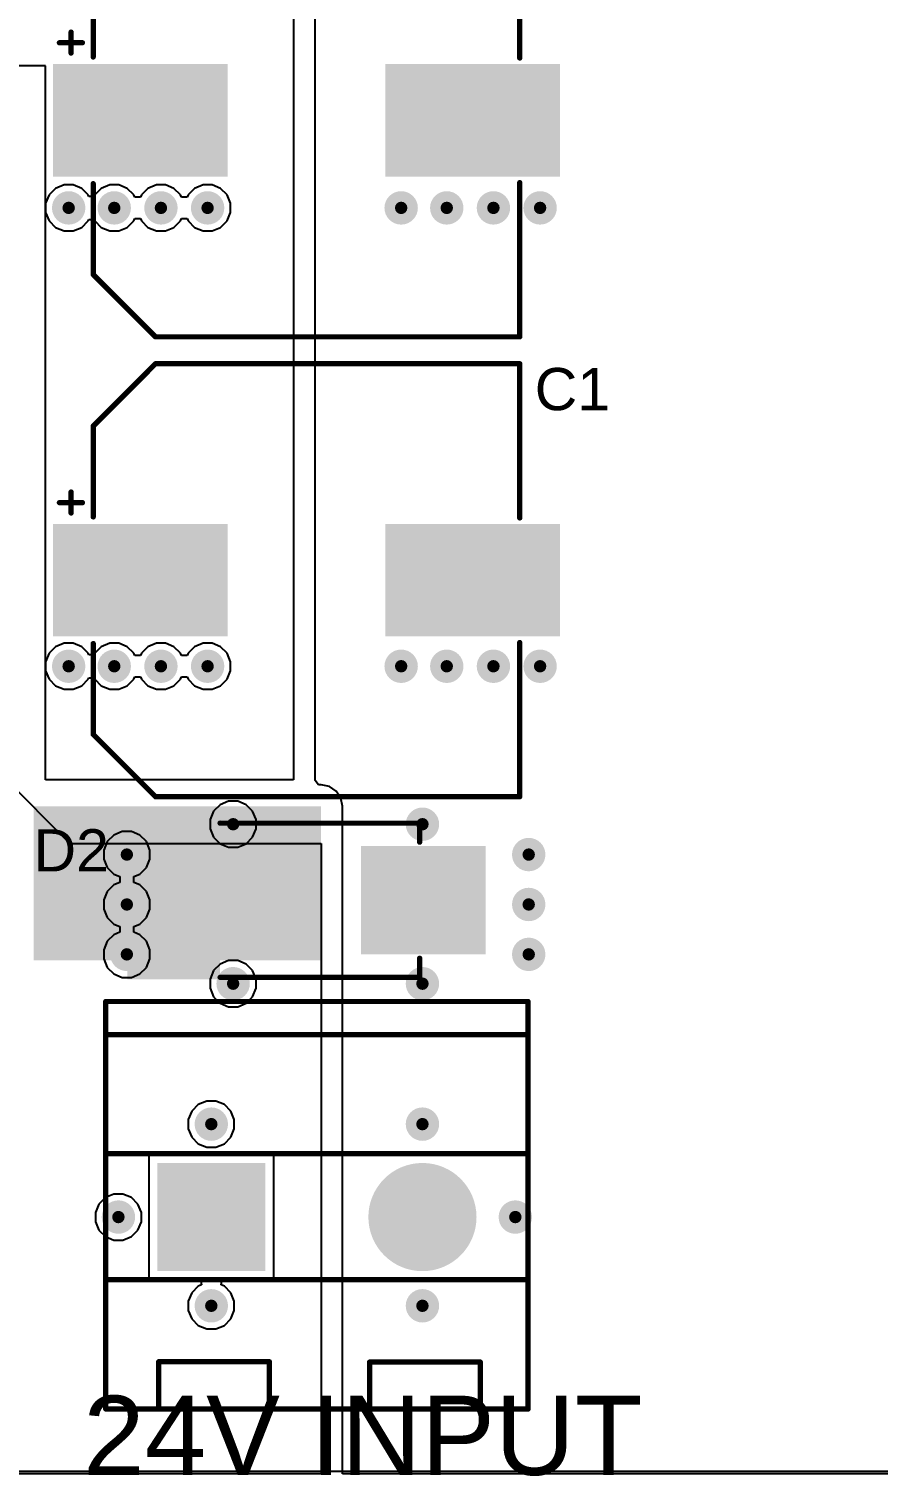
# Model space of a CAD drawing. Header units: millimetres. Extents: x -9 to 259, y -9 to 194.
# Drawn here: x 6.86 to 27.29, y -9.3 to 25.5 of the extents above; entities that cross this region are included whole.
import ezdxf

# ---------------------------------------------------------------- set-up
doc = ezdxf.new("R2010")
doc.units = ezdxf.units.MM
for name, color, linetype in [('BottomLayer', 5, 'Continuous'), ('BottomSolder', 6, 'Continuous'), ('MultiLayer', 9, 'Continuous'), ('PadHoleLayer', 156, 'Continuous'), ('TopLayer', 1, 'Continuous'), ('TopOverlay', 2, 'Continuous'), ('TopPaste', 8, 'Continuous'), ('TopSolder', 216, 'Continuous'), ('ViaHoleLayer', 16, 'Continuous')]:
    doc.layers.add(name, color=color, linetype=linetype)
doc.styles.add('Arial', font='', dxfattribs={"height": 0.2})
doc.styles.get('Arial').set_extended_font_data('Arial')

# ---------------------------------------------------------------- blocks, each defined once
blk = doc.blocks.new('1715721_33')
at = {"layer": 'BottomLayer'}
blk.add_hatch(color=5, dxfattribs=at).paths.add_polyline_path([(-3.79, 1.25), (-1.29, 1.25), (-1.29, -1.25), (-3.79, -1.25)])
h = blk.add_hatch(color=5, dxfattribs=at)
edge = h.paths.add_edge_path()
edge.add_arc((2.54, 0), 1.25, 0, 360)
at = {"layer": 'BottomSolder'}
blk.add_hatch(color=6, dxfattribs=at).paths.add_polyline_path([(-3.841, 1.301), (-1.239, 1.301), (-1.239, -1.301), (-3.841, -1.301)])
h = blk.add_hatch(color=6, dxfattribs=at)
edge = h.paths.add_edge_path()
edge.add_arc((2.54, 0), 1.301, 0, 360)
at = {"layer": 'MultiLayer'}
blk.add_hatch(color=9, dxfattribs=at).paths.add_polyline_path([(-3.79, 1.25), (-1.29, 1.25), (-1.29, -1.25), (-3.79, -1.25)])
h = blk.add_hatch(color=9, dxfattribs=at)
edge = h.paths.add_edge_path()
edge.add_arc((2.54, 0), 1.25, 0, 360)
at = {"layer": 'PadHoleLayer'}
h = blk.add_hatch(color=156, dxfattribs=at)
edge = h.paths.add_edge_path()
edge.add_arc((-2.54, 0), 0.7, 0, 360)
h = blk.add_hatch(color=156, dxfattribs=at)
edge = h.paths.add_edge_path()
edge.add_arc((2.54, 0), 0.7, 0, 360)
at = {"layer": 'TopLayer'}
blk.add_hatch(color=1, dxfattribs=at).paths.add_polyline_path([(-3.79, 1.25), (-1.29, 1.25), (-1.29, -1.25), (-3.79, -1.25)])
h = blk.add_hatch(color=1, dxfattribs=at)
edge = h.paths.add_edge_path()
edge.add_arc((2.54, 0), 1.25, 0, 360)
at = {"layer": 'TopSolder'}
blk.add_hatch(color=216, dxfattribs=at).paths.add_polyline_path([(-3.841, 1.301), (-1.239, 1.301), (-1.239, -1.301), (-3.841, -1.301)])
h = blk.add_hatch(color=216, dxfattribs=at)
edge = h.paths.add_edge_path()
edge.add_arc((2.54, 0), 1.301, 0, 360)
at = {"layer": 'TopOverlay', "const_width": 0.127}
for points in [[(-5.08, 5.184), (5.08, 5.184)], [(-5.08, -4.616), (-5.08, 5.184)], [(5.08, -4.616), (5.08, 5.184)], [(-5.08, 4.39), (5.08, 4.39)], [(-5.08, 1.524), (5.08, 1.524)], [(-5.08, -1.503), (5.08, -1.503)], [(-3.806, -4.616), (-3.806, -3.48)], [(-3.806, -3.48), (-1.143, -3.48)], [(-1.143, -4.616), (-1.143, -3.48)], [(1.27, -4.552), (1.27, -3.487)], [(1.27, -3.487), (3.932, -3.487)], [(3.932, -4.623), (3.932, -3.487)], [(1.27, -4.623), (1.27, -4.552)], [(-5.08, -4.616), (5.08, -4.616)]]:
    blk.add_lwpolyline(points, dxfattribs=at)
at = {"layer": 'TopOverlay', "const_width": 0.0635}
for points in [[(-5.112, 5.184, 1), (-5.048, 5.184, 1)], [(-5.112, 5.184, 1), (-5.048, 5.184, 1)], [(5.048, 5.184, 1), (5.112, 5.184, 1)], [(5.048, 5.184, 1), (5.112, 5.184, 1)], [(-5.112, 4.39, 1), (-5.048, 4.39, 1)], [(5.048, 4.39, 1), (5.112, 4.39, 1)], [(-5.112, 1.524, 1), (-5.048, 1.524, 1)], [(5.048, 1.524, 1), (5.112, 1.524, 1)], [(-5.112, -1.503, 1), (-5.048, -1.503, 1)], [(5.048, -1.503, 1), (5.112, -1.503, 1)], [(-3.838, -3.48, 1), (-3.774, -3.48, 1)], [(-3.838, -3.48, 1), (-3.774, -3.48, 1)], [(-1.175, -3.48, 1), (-1.111, -3.48, 1)], [(-1.175, -3.48, 1), (-1.111, -3.48, 1)], [(1.238, -3.487, 1), (1.302, -3.487, 1)], [(1.238, -3.487, 1), (1.302, -3.487, 1)], [(3.9, -3.487, 1), (3.964, -3.487, 1)], [(3.9, -3.487, 1), (3.964, -3.487, 1)], [(1.238, -4.552, 1), (1.302, -4.552, 1)], [(1.238, -4.552, 1), (1.302, -4.552, 1)], [(-5.112, -4.616, 1), (-5.048, -4.616, 1)], [(-5.112, -4.616, 1), (-5.048, -4.616, 1)], [(-3.838, -4.616, 1), (-3.774, -4.616, 1)], [(-1.175, -4.616, 1), (-1.111, -4.616, 1)], [(1.238, -4.623, 1), (1.302, -4.623, 1)], [(3.9, -4.623, 1), (3.964, -4.623, 1)], [(5.048, -4.616, 1), (5.112, -4.616, 1)], [(5.048, -4.616, 1), (5.112, -4.616, 1)]]:
    blk.add_lwpolyline(points, format="xyb", close=True, dxfattribs=at)
blk = doc.blocks.new('SMB__35')
at = {"layer": 'TopLayer'}
for points in [[(-3.7, -1.2), (-3.7, 1.2), (-0.9, 1.2), (-0.9, -1.2)], [(0.9, -1.2), (0.9, 1.2), (3.7, 1.2), (3.7, -1.2)]]:
    blk.add_hatch(color=1, dxfattribs=at).paths.add_polyline_path(points)
at = {"layer": 'TopOverlay'}
for points in [[(2.592, 1.245), (4.827, 1.245), (4.827, 1.905), (2.592, 1.905)], [(3.735, -1.651), (4.827, -1.651), (4.827, 1.346), (3.735, 1.346)], [(2.591, -1.905), (4.826, -1.905), (4.826, -1.245), (2.591, -1.245)]]:
    blk.add_hatch(color=2, dxfattribs=at).paths.add_polyline_path(points)
at = {"layer": 'TopPaste'}
for points in [[(-3.7, -1.2), (-3.7, 1.2), (-0.9, 1.2), (-0.9, -1.2)], [(0.9, -1.2), (0.9, 1.2), (3.7, 1.2), (3.7, -1.2)]]:
    blk.add_hatch(color=8, dxfattribs=at).paths.add_polyline_path(points)
at = {"layer": 'TopSolder'}
for points in [[(-3.802, -1.302), (-3.802, 1.302), (-0.798, 1.302), (-0.798, -1.302)], [(0.798, -1.302), (0.798, 1.302), (3.802, 1.302), (3.802, -1.302)]]:
    blk.add_hatch(color=216, dxfattribs=at).paths.add_polyline_path(points)
at = {"layer": 'TopOverlay', "const_width": 0.127}
for points in [[(2.591, 1.854), (-2.21, 1.854)], [(-2.21, 1.854), (-2.21, 1.397)], [(-2.21, -1.397), (-2.21, -1.854)], [(2.591, -1.854), (-2.21, -1.854)]]:
    blk.add_lwpolyline(points, dxfattribs=at)
at = {"layer": 'TopOverlay', "const_width": 0.0635}
for points in [[(-2.242, 1.854, 1), (-2.178, 1.854, 1)], [(-2.242, 1.854, 1), (-2.178, 1.854, 1)], [(2.559, 1.854, 1), (2.623, 1.854, 1)], [(-2.242, 1.397, 1), (-2.178, 1.397, 1)], [(-2.242, -1.397, 1), (-2.178, -1.397, 1)], [(-2.242, -1.854, 1), (-2.178, -1.854, 1)], [(-2.242, -1.854, 1), (-2.178, -1.854, 1)], [(2.559, -1.854, 1), (2.623, -1.854, 1)]]:
    blk.add_lwpolyline(points, format="xyb", close=True, dxfattribs=at)
blk = doc.blocks.new('UCD_220_F_10__D___38')
at = {"layer": 'TopLayer'}
for points in [[(-6, 1.25), (-2, 1.25), (-2, -1.25), (-6, -1.25)], [(2, 1.25), (6, 1.25), (6, -1.25), (2, -1.25)]]:
    blk.add_hatch(color=1, dxfattribs=at).paths.add_polyline_path(points)
at = {"layer": 'TopPaste'}
for points in [[(-6, 1.25), (-2, 1.25), (-2, -1.25), (-6, -1.25)], [(2, 1.25), (6, 1.25), (6, -1.25), (2, -1.25)]]:
    blk.add_hatch(color=8, dxfattribs=at).paths.add_polyline_path(points)
at = {"layer": 'TopSolder'}
for points in [[(-6.102, 1.352), (-1.898, 1.352), (-1.898, -1.352), (-6.102, -1.352)], [(1.898, 1.352), (6.102, 1.352), (6.102, -1.352), (1.898, -1.352)]]:
    blk.add_hatch(color=216, dxfattribs=at).paths.add_polyline_path(points)
at = {"layer": 'TopOverlay', "const_width": 0.127}
for points in [[(-5.131, 3.708), (-3.632, 5.207)], [(-3.632, 5.207), (5.131, 5.207)], [(5.131, 1.499), (5.131, 5.207)], [(-5.131, 1.524), (-5.131, 3.708)], [(-5.664, 1.618), (-5.664, 2.121)], [(-5.946, 1.866), (-5.392, 1.866)], [(-5.131, -3.708), (-5.131, -1.524)], [(5.131, -5.207), (5.131, -1.499)], [(-5.131, -3.708), (-3.632, -5.207)], [(-3.632, -5.207), (5.131, -5.207)]]:
    blk.add_lwpolyline(points, dxfattribs=at)
at = {"layer": 'TopOverlay', "const_width": 0.0635}
for points in [[(-3.664, 5.207, 1), (-3.6, 5.207, 1)], [(-3.664, 5.207, 1), (-3.6, 5.207, 1)], [(5.099, 5.207, 1), (5.163, 5.207, 1)], [(5.099, 5.207, 1), (5.163, 5.207, 1)], [(-5.163, 3.708, 1), (-5.099, 3.708, 1)], [(-5.163, 3.708, 1), (-5.099, 3.708, 1)], [(-5.696, 2.121, 1), (-5.632, 2.121, 1)], [(-5.977, 1.866, 1), (-5.914, 1.866, 1)], [(-5.424, 1.866, 1), (-5.36, 1.866, 1)], [(-5.696, 1.618, 1), (-5.632, 1.618, 1)], [(-5.163, 1.524, 1), (-5.099, 1.524, 1)], [(5.099, 1.499, 1), (5.163, 1.499, 1)], [(-5.163, -1.524, 1), (-5.099, -1.524, 1)], [(5.099, -1.499, 1), (5.163, -1.499, 1)], [(-5.163, -3.708, 1), (-5.099, -3.708, 1)], [(-5.163, -3.708, 1), (-5.099, -3.708, 1)], [(-3.664, -5.207, 1), (-3.6, -5.207, 1)], [(-3.664, -5.207, 1), (-3.6, -5.207, 1)], [(5.099, -5.207, 1), (5.163, -5.207, 1)], [(5.099, -5.207, 1), (5.163, -5.207, 1)]]:
    blk.add_lwpolyline(points, format="xyb", close=True, dxfattribs=at)
blk = doc.blocks.new('UCD_220_F_10__D___39')
at = {"layer": 'TopLayer'}
for points in [[(-6, 1.25), (-2, 1.25), (-2, -1.25), (-6, -1.25)], [(2, 1.25), (6, 1.25), (6, -1.25), (2, -1.25)]]:
    blk.add_hatch(color=1, dxfattribs=at).paths.add_polyline_path(points)
at = {"layer": 'TopPaste'}
for points in [[(-6, 1.25), (-2, 1.25), (-2, -1.25), (-6, -1.25)], [(2, 1.25), (6, 1.25), (6, -1.25), (2, -1.25)]]:
    blk.add_hatch(color=8, dxfattribs=at).paths.add_polyline_path(points)
at = {"layer": 'TopSolder'}
for points in [[(-6.102, 1.352), (-1.898, 1.352), (-1.898, -1.352), (-6.102, -1.352)], [(1.898, 1.352), (6.102, 1.352), (6.102, -1.352), (1.898, -1.352)]]:
    blk.add_hatch(color=216, dxfattribs=at).paths.add_polyline_path(points)
at = {"layer": 'TopOverlay', "const_width": 0.127}
for points in [[(-5.131, 3.708), (-3.632, 5.207)], [(-3.632, 5.207), (5.131, 5.207)], [(5.131, 1.499), (5.131, 5.207)], [(-5.131, 1.524), (-5.131, 3.708)], [(-5.664, 1.618), (-5.664, 2.121)], [(-5.946, 1.866), (-5.392, 1.866)], [(-5.131, -3.708), (-5.131, -1.524)], [(5.131, -5.207), (5.131, -1.499)], [(-5.131, -3.708), (-3.632, -5.207)], [(-3.632, -5.207), (5.131, -5.207)]]:
    blk.add_lwpolyline(points, dxfattribs=at)
at = {"layer": 'TopOverlay', "const_width": 0.0635}
for points in [[(-3.664, 5.207, 1), (-3.6, 5.207, 1)], [(-3.664, 5.207, 1), (-3.6, 5.207, 1)], [(5.099, 5.207, 1), (5.163, 5.207, 1)], [(5.099, 5.207, 1), (5.163, 5.207, 1)], [(-5.163, 3.708, 1), (-5.099, 3.708, 1)], [(-5.163, 3.708, 1), (-5.099, 3.708, 1)], [(-5.696, 2.121, 1), (-5.632, 2.121, 1)], [(-5.977, 1.866, 1), (-5.914, 1.866, 1)], [(-5.424, 1.866, 1), (-5.36, 1.866, 1)], [(-5.696, 1.618, 1), (-5.632, 1.618, 1)], [(-5.163, 1.524, 1), (-5.099, 1.524, 1)], [(5.099, 1.499, 1), (5.163, 1.499, 1)], [(-5.163, -1.524, 1), (-5.099, -1.524, 1)], [(5.099, -1.499, 1), (5.163, -1.499, 1)], [(-5.163, -3.708, 1), (-5.099, -3.708, 1)], [(-5.163, -3.708, 1), (-5.099, -3.708, 1)], [(-3.664, -5.207, 1), (-3.6, -5.207, 1)], [(-3.664, -5.207, 1), (-3.6, -5.207, 1)], [(5.099, -5.207, 1), (5.163, -5.207, 1)], [(5.099, -5.207, 1), (5.163, -5.207, 1)]]:
    blk.add_lwpolyline(points, format="xyb", close=True, dxfattribs=at)

msp = doc.modelspace()

# ---------------------------------------------------------------- hatches: boundary and pattern name
at = {"layer": 'BottomLayer'}
h = msp.add_hatch(color=5, dxfattribs=at)
edge = h.paths.add_edge_path()
edge.add_arc((7.82, 21.198), 0.3, 0, 360)
h = msp.add_hatch(color=5, dxfattribs=at)
edge = h.paths.add_edge_path()
edge.add_arc((8.917, 21.198), 0.3, 0, 360)
h = msp.add_hatch(color=5, dxfattribs=at)
edge = h.paths.add_edge_path()
edge.add_arc((10.04, 21.198), 0.3, 0, 360)
h = msp.add_hatch(color=5, dxfattribs=at)
edge = h.paths.add_edge_path()
edge.add_arc((11.163, 21.198), 0.3, 0, 360)
h = msp.add_hatch(color=5, dxfattribs=at)
edge = h.paths.add_edge_path()
edge.add_arc((15.82, 21.198), 0.3, 0, 360)
h = msp.add_hatch(color=5, dxfattribs=at)
edge = h.paths.add_edge_path()
edge.add_arc((16.917, 21.198), 0.3, 0, 360)
h = msp.add_hatch(color=5, dxfattribs=at)
edge = h.paths.add_edge_path()
edge.add_arc((18.04, 21.198), 0.3, 0, 360)
h = msp.add_hatch(color=5, dxfattribs=at)
edge = h.paths.add_edge_path()
edge.add_arc((19.163, 21.198), 0.3, 0, 360)
h = msp.add_hatch(color=5, dxfattribs=at)
edge = h.paths.add_edge_path()
edge.add_arc((7.82, 10.174), 0.3, 0, 360)
h = msp.add_hatch(color=5, dxfattribs=at)
edge = h.paths.add_edge_path()
edge.add_arc((8.917, 10.174), 0.3, 0, 360)
h = msp.add_hatch(color=5, dxfattribs=at)
edge = h.paths.add_edge_path()
edge.add_arc((10.04, 10.174), 0.3, 0, 360)
h = msp.add_hatch(color=5, dxfattribs=at)
edge = h.paths.add_edge_path()
edge.add_arc((11.163, 10.174), 0.3, 0, 360)
h = msp.add_hatch(color=5, dxfattribs=at)
edge = h.paths.add_edge_path()
edge.add_arc((15.82, 10.174), 0.3, 0, 360)
h = msp.add_hatch(color=5, dxfattribs=at)
edge = h.paths.add_edge_path()
edge.add_arc((16.917, 10.174), 0.3, 0, 360)
h = msp.add_hatch(color=5, dxfattribs=at)
edge = h.paths.add_edge_path()
edge.add_arc((18.04, 10.174), 0.3, 0, 360)
h = msp.add_hatch(color=5, dxfattribs=at)
edge = h.paths.add_edge_path()
edge.add_arc((19.163, 10.174), 0.3, 0, 360)
h = msp.add_hatch(color=5, dxfattribs=at)
edge = h.paths.add_edge_path()
edge.add_arc((11.777, 6.375), 0.3, 0, 360)
h = msp.add_hatch(color=5, dxfattribs=at)
edge = h.paths.add_edge_path()
edge.add_arc((16.332, 6.375), 0.3, 0, 360)
h = msp.add_hatch(color=5, dxfattribs=at)
edge = h.paths.add_edge_path()
edge.add_arc((9.22, 5.645), 0.3, 0, 360)
h = msp.add_hatch(color=5, dxfattribs=at)
edge = h.paths.add_edge_path()
edge.add_arc((18.889, 5.645), 0.3, 0, 360)
h = msp.add_hatch(color=5, dxfattribs=at)
edge = h.paths.add_edge_path()
edge.add_arc((9.22, 4.445), 0.3, 0, 360)
h = msp.add_hatch(color=5, dxfattribs=at)
edge = h.paths.add_edge_path()
edge.add_arc((18.889, 4.445), 0.3, 0, 360)
h = msp.add_hatch(color=5, dxfattribs=at)
edge = h.paths.add_edge_path()
edge.add_arc((9.22, 3.245), 0.3, 0, 360)
h = msp.add_hatch(color=5, dxfattribs=at)
edge = h.paths.add_edge_path()
edge.add_arc((18.889, 3.245), 0.3, 0, 360)
h = msp.add_hatch(color=5, dxfattribs=at)
edge = h.paths.add_edge_path()
edge.add_arc((11.777, 2.54), 0.3, 0, 360)
h = msp.add_hatch(color=5, dxfattribs=at)
edge = h.paths.add_edge_path()
edge.add_arc((16.332, 2.54), 0.3, 0, 360)
h = msp.add_hatch(color=5, dxfattribs=at)
edge = h.paths.add_edge_path()
edge.add_arc((11.252, -0.838), 0.3, 0, 360)
h = msp.add_hatch(color=5, dxfattribs=at)
edge = h.paths.add_edge_path()
edge.add_arc((16.332, -0.838), 0.3, 0, 360)
h = msp.add_hatch(color=5, dxfattribs=at)
edge = h.paths.add_edge_path()
edge.add_arc((9.017, -3.073), 0.3, 0, 360)
h = msp.add_hatch(color=5, dxfattribs=at)
edge = h.paths.add_edge_path()
edge.add_arc((18.567, -3.073), 0.3, 0, 360)
h = msp.add_hatch(color=5, dxfattribs=at)
edge = h.paths.add_edge_path()
edge.add_arc((11.252, -5.207), 0.3, 0, 360)
h = msp.add_hatch(color=5, dxfattribs=at)
edge = h.paths.add_edge_path()
edge.add_arc((16.332, -5.207), 0.3, 0, 360)
at = {"layer": 'BottomSolder'}
h = msp.add_hatch(color=6, dxfattribs=at)
edge = h.paths.add_edge_path()
edge.add_arc((7.82, 21.198), 0.402, 0, 360)
h = msp.add_hatch(color=6, dxfattribs=at)
edge = h.paths.add_edge_path()
edge.add_arc((8.917, 21.198), 0.402, 0, 360)
h = msp.add_hatch(color=6, dxfattribs=at)
edge = h.paths.add_edge_path()
edge.add_arc((10.04, 21.198), 0.402, 0, 360)
h = msp.add_hatch(color=6, dxfattribs=at)
edge = h.paths.add_edge_path()
edge.add_arc((11.163, 21.198), 0.402, 0, 360)
h = msp.add_hatch(color=6, dxfattribs=at)
edge = h.paths.add_edge_path()
edge.add_arc((15.82, 21.198), 0.402, 0, 360)
h = msp.add_hatch(color=6, dxfattribs=at)
edge = h.paths.add_edge_path()
edge.add_arc((16.917, 21.198), 0.402, 0, 360)
h = msp.add_hatch(color=6, dxfattribs=at)
edge = h.paths.add_edge_path()
edge.add_arc((18.04, 21.198), 0.402, 0, 360)
h = msp.add_hatch(color=6, dxfattribs=at)
edge = h.paths.add_edge_path()
edge.add_arc((19.163, 21.198), 0.402, 0, 360)
h = msp.add_hatch(color=6, dxfattribs=at)
edge = h.paths.add_edge_path()
edge.add_arc((7.82, 10.174), 0.402, 0, 360)
h = msp.add_hatch(color=6, dxfattribs=at)
edge = h.paths.add_edge_path()
edge.add_arc((8.917, 10.174), 0.402, 0, 360)
h = msp.add_hatch(color=6, dxfattribs=at)
edge = h.paths.add_edge_path()
edge.add_arc((10.04, 10.174), 0.402, 0, 360)
h = msp.add_hatch(color=6, dxfattribs=at)
edge = h.paths.add_edge_path()
edge.add_arc((11.163, 10.174), 0.402, 0, 360)
h = msp.add_hatch(color=6, dxfattribs=at)
edge = h.paths.add_edge_path()
edge.add_arc((15.82, 10.174), 0.402, 0, 360)
h = msp.add_hatch(color=6, dxfattribs=at)
edge = h.paths.add_edge_path()
edge.add_arc((16.917, 10.174), 0.402, 0, 360)
h = msp.add_hatch(color=6, dxfattribs=at)
edge = h.paths.add_edge_path()
edge.add_arc((18.04, 10.174), 0.402, 0, 360)
h = msp.add_hatch(color=6, dxfattribs=at)
edge = h.paths.add_edge_path()
edge.add_arc((19.163, 10.174), 0.402, 0, 360)
h = msp.add_hatch(color=6, dxfattribs=at)
edge = h.paths.add_edge_path()
edge.add_arc((11.777, 6.375), 0.402, 0, 360)
h = msp.add_hatch(color=6, dxfattribs=at)
edge = h.paths.add_edge_path()
edge.add_arc((16.332, 6.375), 0.402, 0, 360)
h = msp.add_hatch(color=6, dxfattribs=at)
edge = h.paths.add_edge_path()
edge.add_arc((9.22, 5.645), 0.402, 0, 360)
h = msp.add_hatch(color=6, dxfattribs=at)
edge = h.paths.add_edge_path()
edge.add_arc((18.889, 5.645), 0.402, 0, 360)
h = msp.add_hatch(color=6, dxfattribs=at)
edge = h.paths.add_edge_path()
edge.add_arc((9.22, 4.445), 0.402, 0, 360)
h = msp.add_hatch(color=6, dxfattribs=at)
edge = h.paths.add_edge_path()
edge.add_arc((18.889, 4.445), 0.402, 0, 360)
h = msp.add_hatch(color=6, dxfattribs=at)
edge = h.paths.add_edge_path()
edge.add_arc((9.22, 3.245), 0.402, 0, 360)
h = msp.add_hatch(color=6, dxfattribs=at)
edge = h.paths.add_edge_path()
edge.add_arc((18.889, 3.245), 0.402, 0, 360)
h = msp.add_hatch(color=6, dxfattribs=at)
edge = h.paths.add_edge_path()
edge.add_arc((11.777, 2.54), 0.402, 0, 360)
h = msp.add_hatch(color=6, dxfattribs=at)
edge = h.paths.add_edge_path()
edge.add_arc((16.332, 2.54), 0.402, 0, 360)
h = msp.add_hatch(color=6, dxfattribs=at)
edge = h.paths.add_edge_path()
edge.add_arc((11.252, -0.838), 0.402, 0, 360)
h = msp.add_hatch(color=6, dxfattribs=at)
edge = h.paths.add_edge_path()
edge.add_arc((16.332, -0.838), 0.402, 0, 360)
h = msp.add_hatch(color=6, dxfattribs=at)
edge = h.paths.add_edge_path()
edge.add_arc((9.017, -3.073), 0.402, 0, 360)
h = msp.add_hatch(color=6, dxfattribs=at)
edge = h.paths.add_edge_path()
edge.add_arc((18.567, -3.073), 0.402, 0, 360)
h = msp.add_hatch(color=6, dxfattribs=at)
edge = h.paths.add_edge_path()
edge.add_arc((11.252, -5.207), 0.402, 0, 360)
h = msp.add_hatch(color=6, dxfattribs=at)
edge = h.paths.add_edge_path()
edge.add_arc((16.332, -5.207), 0.402, 0, 360)
at = {"layer": 'TopLayer'}
h = msp.add_hatch(color=1, dxfattribs=at)
edge = h.paths.add_edge_path()
edge.add_arc((7.82, 21.198), 0.3, 0, 360)
h = msp.add_hatch(color=1, dxfattribs=at)
edge = h.paths.add_edge_path()
edge.add_arc((8.917, 21.198), 0.3, 0, 360)
h = msp.add_hatch(color=1, dxfattribs=at)
edge = h.paths.add_edge_path()
edge.add_arc((10.04, 21.198), 0.3, 0, 360)
h = msp.add_hatch(color=1, dxfattribs=at)
edge = h.paths.add_edge_path()
edge.add_arc((11.163, 21.198), 0.3, 0, 360)
h = msp.add_hatch(color=1, dxfattribs=at)
edge = h.paths.add_edge_path()
edge.add_arc((15.82, 21.198), 0.3, 0, 360)
h = msp.add_hatch(color=1, dxfattribs=at)
edge = h.paths.add_edge_path()
edge.add_arc((16.917, 21.198), 0.3, 0, 360)
h = msp.add_hatch(color=1, dxfattribs=at)
edge = h.paths.add_edge_path()
edge.add_arc((18.04, 21.198), 0.3, 0, 360)
h = msp.add_hatch(color=1, dxfattribs=at)
edge = h.paths.add_edge_path()
edge.add_arc((19.163, 21.198), 0.3, 0, 360)
h = msp.add_hatch(color=1, dxfattribs=at)
edge = h.paths.add_edge_path()
edge.add_arc((7.82, 10.174), 0.3, 0, 360)
h = msp.add_hatch(color=1, dxfattribs=at)
edge = h.paths.add_edge_path()
edge.add_arc((8.917, 10.174), 0.3, 0, 360)
h = msp.add_hatch(color=1, dxfattribs=at)
edge = h.paths.add_edge_path()
edge.add_arc((10.04, 10.174), 0.3, 0, 360)
h = msp.add_hatch(color=1, dxfattribs=at)
edge = h.paths.add_edge_path()
edge.add_arc((11.163, 10.174), 0.3, 0, 360)
h = msp.add_hatch(color=1, dxfattribs=at)
edge = h.paths.add_edge_path()
edge.add_arc((15.82, 10.174), 0.3, 0, 360)
h = msp.add_hatch(color=1, dxfattribs=at)
edge = h.paths.add_edge_path()
edge.add_arc((16.917, 10.174), 0.3, 0, 360)
h = msp.add_hatch(color=1, dxfattribs=at)
edge = h.paths.add_edge_path()
edge.add_arc((18.04, 10.174), 0.3, 0, 360)
h = msp.add_hatch(color=1, dxfattribs=at)
edge = h.paths.add_edge_path()
edge.add_arc((19.163, 10.174), 0.3, 0, 360)
msp.add_hatch(color=1, dxfattribs=at).paths.add_polyline_path([(6.974, 3.099), (13.894, 3.099), (13.894, 6.807), (6.974, 6.807)])
h = msp.add_hatch(color=1, dxfattribs=at)
edge = h.paths.add_edge_path()
edge.add_arc((11.777, 6.375), 0.3, 0, 360)
h = msp.add_hatch(color=1, dxfattribs=at)
edge = h.paths.add_edge_path()
edge.add_arc((16.332, 6.375), 0.3, 0, 360)
h = msp.add_hatch(color=1, dxfattribs=at)
edge = h.paths.add_edge_path()
edge.add_arc((9.22, 5.645), 0.3, 0, 360)
h = msp.add_hatch(color=1, dxfattribs=at)
edge = h.paths.add_edge_path()
edge.add_arc((18.889, 5.645), 0.3, 0, 360)
h = msp.add_hatch(color=1, dxfattribs=at)
edge = h.paths.add_edge_path()
edge.add_arc((9.22, 4.445), 0.3, 0, 360)
h = msp.add_hatch(color=1, dxfattribs=at)
edge = h.paths.add_edge_path()
edge.add_arc((18.889, 4.445), 0.3, 0, 360)
h = msp.add_hatch(color=1, dxfattribs=at)
edge = h.paths.add_edge_path()
edge.add_arc((9.22, 3.245), 0.3, 0, 360)
h = msp.add_hatch(color=1, dxfattribs=at)
edge = h.paths.add_edge_path()
edge.add_arc((18.889, 3.245), 0.3, 0, 360)
h = msp.add_hatch(color=1, dxfattribs=at)
edge = h.paths.add_edge_path()
edge.add_arc((11.777, 2.54), 0.3, 0, 360)
h = msp.add_hatch(color=1, dxfattribs=at)
edge = h.paths.add_edge_path()
edge.add_arc((16.332, 2.54), 0.3, 0, 360)
h = msp.add_hatch(color=1, dxfattribs=at)
edge = h.paths.add_edge_path()
edge.add_arc((11.252, -0.838), 0.3, 0, 360)
h = msp.add_hatch(color=1, dxfattribs=at)
edge = h.paths.add_edge_path()
edge.add_arc((16.332, -0.838), 0.3, 0, 360)
h = msp.add_hatch(color=1, dxfattribs=at)
edge = h.paths.add_edge_path()
edge.add_arc((9.017, -3.073), 0.3, 0, 360)
h = msp.add_hatch(color=1, dxfattribs=at)
edge = h.paths.add_edge_path()
edge.add_arc((18.567, -3.073), 0.3, 0, 360)
h = msp.add_hatch(color=1, dxfattribs=at)
edge = h.paths.add_edge_path()
edge.add_arc((11.252, -5.207), 0.3, 0, 360)
h = msp.add_hatch(color=1, dxfattribs=at)
edge = h.paths.add_edge_path()
edge.add_arc((16.332, -5.207), 0.3, 0, 360)
at = {"layer": 'TopSolder'}
h = msp.add_hatch(color=216, dxfattribs=at)
edge = h.paths.add_edge_path()
edge.add_arc((7.82, 21.198), 0.402, 0, 360)
h = msp.add_hatch(color=216, dxfattribs=at)
edge = h.paths.add_edge_path()
edge.add_arc((8.917, 21.198), 0.402, 0, 360)
h = msp.add_hatch(color=216, dxfattribs=at)
edge = h.paths.add_edge_path()
edge.add_arc((10.04, 21.198), 0.402, 0, 360)
h = msp.add_hatch(color=216, dxfattribs=at)
edge = h.paths.add_edge_path()
edge.add_arc((11.163, 21.198), 0.402, 0, 360)
h = msp.add_hatch(color=216, dxfattribs=at)
edge = h.paths.add_edge_path()
edge.add_arc((15.82, 21.198), 0.402, 0, 360)
h = msp.add_hatch(color=216, dxfattribs=at)
edge = h.paths.add_edge_path()
edge.add_arc((16.917, 21.198), 0.402, 0, 360)
h = msp.add_hatch(color=216, dxfattribs=at)
edge = h.paths.add_edge_path()
edge.add_arc((18.04, 21.198), 0.402, 0, 360)
h = msp.add_hatch(color=216, dxfattribs=at)
edge = h.paths.add_edge_path()
edge.add_arc((19.163, 21.198), 0.402, 0, 360)
h = msp.add_hatch(color=216, dxfattribs=at)
edge = h.paths.add_edge_path()
edge.add_arc((7.82, 10.174), 0.402, 0, 360)
h = msp.add_hatch(color=216, dxfattribs=at)
edge = h.paths.add_edge_path()
edge.add_arc((8.917, 10.174), 0.402, 0, 360)
h = msp.add_hatch(color=216, dxfattribs=at)
edge = h.paths.add_edge_path()
edge.add_arc((10.04, 10.174), 0.402, 0, 360)
h = msp.add_hatch(color=216, dxfattribs=at)
edge = h.paths.add_edge_path()
edge.add_arc((11.163, 10.174), 0.402, 0, 360)
h = msp.add_hatch(color=216, dxfattribs=at)
edge = h.paths.add_edge_path()
edge.add_arc((15.82, 10.174), 0.402, 0, 360)
h = msp.add_hatch(color=216, dxfattribs=at)
edge = h.paths.add_edge_path()
edge.add_arc((16.917, 10.174), 0.402, 0, 360)
h = msp.add_hatch(color=216, dxfattribs=at)
edge = h.paths.add_edge_path()
edge.add_arc((18.04, 10.174), 0.402, 0, 360)
h = msp.add_hatch(color=216, dxfattribs=at)
edge = h.paths.add_edge_path()
edge.add_arc((19.163, 10.174), 0.402, 0, 360)
h = msp.add_hatch(color=216, dxfattribs=at)
edge = h.paths.add_edge_path()
edge.add_arc((11.777, 6.375), 0.402, 0, 360)
h = msp.add_hatch(color=216, dxfattribs=at)
edge = h.paths.add_edge_path()
edge.add_arc((16.332, 6.375), 0.402, 0, 360)
h = msp.add_hatch(color=216, dxfattribs=at)
edge = h.paths.add_edge_path()
edge.add_arc((9.22, 5.645), 0.402, 0, 360)
h = msp.add_hatch(color=216, dxfattribs=at)
edge = h.paths.add_edge_path()
edge.add_arc((18.889, 5.645), 0.402, 0, 360)
h = msp.add_hatch(color=216, dxfattribs=at)
edge = h.paths.add_edge_path()
edge.add_arc((9.22, 4.445), 0.402, 0, 360)
h = msp.add_hatch(color=216, dxfattribs=at)
edge = h.paths.add_edge_path()
edge.add_arc((18.889, 4.445), 0.402, 0, 360)
h = msp.add_hatch(color=216, dxfattribs=at)
edge = h.paths.add_edge_path()
edge.add_arc((9.22, 3.245), 0.402, 0, 360)
h = msp.add_hatch(color=216, dxfattribs=at)
edge = h.paths.add_edge_path()
edge.add_arc((18.889, 3.245), 0.402, 0, 360)
h = msp.add_hatch(color=216, dxfattribs=at)
edge = h.paths.add_edge_path()
edge.add_arc((11.777, 2.54), 0.402, 0, 360)
h = msp.add_hatch(color=216, dxfattribs=at)
edge = h.paths.add_edge_path()
edge.add_arc((16.332, 2.54), 0.402, 0, 360)
h = msp.add_hatch(color=216, dxfattribs=at)
edge = h.paths.add_edge_path()
edge.add_arc((11.252, -0.838), 0.402, 0, 360)
h = msp.add_hatch(color=216, dxfattribs=at)
edge = h.paths.add_edge_path()
edge.add_arc((16.332, -0.838), 0.402, 0, 360)
h = msp.add_hatch(color=216, dxfattribs=at)
edge = h.paths.add_edge_path()
edge.add_arc((9.017, -3.073), 0.402, 0, 360)
h = msp.add_hatch(color=216, dxfattribs=at)
edge = h.paths.add_edge_path()
edge.add_arc((18.567, -3.073), 0.402, 0, 360)
h = msp.add_hatch(color=216, dxfattribs=at)
edge = h.paths.add_edge_path()
edge.add_arc((11.252, -5.207), 0.402, 0, 360)
h = msp.add_hatch(color=216, dxfattribs=at)
edge = h.paths.add_edge_path()
edge.add_arc((16.332, -5.207), 0.402, 0, 360)
at = {"layer": 'ViaHoleLayer'}
h = msp.add_hatch(color=16, dxfattribs=at)
edge = h.paths.add_edge_path()
edge.add_arc((7.82, 21.198), 0.15, 0, 360)
h = msp.add_hatch(color=16, dxfattribs=at)
edge = h.paths.add_edge_path()
edge.add_arc((8.917, 21.198), 0.15, 0, 360)
h = msp.add_hatch(color=16, dxfattribs=at)
edge = h.paths.add_edge_path()
edge.add_arc((10.04, 21.198), 0.15, 0, 360)
h = msp.add_hatch(color=16, dxfattribs=at)
edge = h.paths.add_edge_path()
edge.add_arc((11.163, 21.198), 0.15, 0, 360)
h = msp.add_hatch(color=16, dxfattribs=at)
edge = h.paths.add_edge_path()
edge.add_arc((15.82, 21.198), 0.15, 0, 360)
h = msp.add_hatch(color=16, dxfattribs=at)
edge = h.paths.add_edge_path()
edge.add_arc((16.917, 21.198), 0.15, 0, 360)
h = msp.add_hatch(color=16, dxfattribs=at)
edge = h.paths.add_edge_path()
edge.add_arc((18.04, 21.198), 0.15, 0, 360)
h = msp.add_hatch(color=16, dxfattribs=at)
edge = h.paths.add_edge_path()
edge.add_arc((19.163, 21.198), 0.15, 0, 360)
h = msp.add_hatch(color=16, dxfattribs=at)
edge = h.paths.add_edge_path()
edge.add_arc((7.82, 10.174), 0.15, 0, 360)
h = msp.add_hatch(color=16, dxfattribs=at)
edge = h.paths.add_edge_path()
edge.add_arc((8.917, 10.174), 0.15, 0, 360)
h = msp.add_hatch(color=16, dxfattribs=at)
edge = h.paths.add_edge_path()
edge.add_arc((10.04, 10.174), 0.15, 0, 360)
h = msp.add_hatch(color=16, dxfattribs=at)
edge = h.paths.add_edge_path()
edge.add_arc((11.163, 10.174), 0.15, 0, 360)
h = msp.add_hatch(color=16, dxfattribs=at)
edge = h.paths.add_edge_path()
edge.add_arc((15.82, 10.174), 0.15, 0, 360)
h = msp.add_hatch(color=16, dxfattribs=at)
edge = h.paths.add_edge_path()
edge.add_arc((16.917, 10.174), 0.15, 0, 360)
h = msp.add_hatch(color=16, dxfattribs=at)
edge = h.paths.add_edge_path()
edge.add_arc((18.04, 10.174), 0.15, 0, 360)
h = msp.add_hatch(color=16, dxfattribs=at)
edge = h.paths.add_edge_path()
edge.add_arc((19.163, 10.174), 0.15, 0, 360)
h = msp.add_hatch(color=16, dxfattribs=at)
edge = h.paths.add_edge_path()
edge.add_arc((11.777, 6.375), 0.15, 0, 360)
h = msp.add_hatch(color=16, dxfattribs=at)
edge = h.paths.add_edge_path()
edge.add_arc((16.332, 6.375), 0.15, 0, 360)
h = msp.add_hatch(color=16, dxfattribs=at)
edge = h.paths.add_edge_path()
edge.add_arc((9.22, 5.645), 0.15, 0, 360)
h = msp.add_hatch(color=16, dxfattribs=at)
edge = h.paths.add_edge_path()
edge.add_arc((18.889, 5.645), 0.15, 0, 360)
h = msp.add_hatch(color=16, dxfattribs=at)
edge = h.paths.add_edge_path()
edge.add_arc((9.22, 4.445), 0.15, 0, 360)
h = msp.add_hatch(color=16, dxfattribs=at)
edge = h.paths.add_edge_path()
edge.add_arc((18.889, 4.445), 0.15, 0, 360)
h = msp.add_hatch(color=16, dxfattribs=at)
edge = h.paths.add_edge_path()
edge.add_arc((9.22, 3.245), 0.15, 0, 360)
h = msp.add_hatch(color=16, dxfattribs=at)
edge = h.paths.add_edge_path()
edge.add_arc((18.889, 3.245), 0.15, 0, 360)
h = msp.add_hatch(color=16, dxfattribs=at)
edge = h.paths.add_edge_path()
edge.add_arc((11.777, 2.54), 0.15, 0, 360)
h = msp.add_hatch(color=16, dxfattribs=at)
edge = h.paths.add_edge_path()
edge.add_arc((16.332, 2.54), 0.15, 0, 360)
h = msp.add_hatch(color=16, dxfattribs=at)
edge = h.paths.add_edge_path()
edge.add_arc((11.252, -0.838), 0.15, 0, 360)
h = msp.add_hatch(color=16, dxfattribs=at)
edge = h.paths.add_edge_path()
edge.add_arc((16.332, -0.838), 0.15, 0, 360)
h = msp.add_hatch(color=16, dxfattribs=at)
edge = h.paths.add_edge_path()
edge.add_arc((9.017, -3.073), 0.15, 0, 360)
h = msp.add_hatch(color=16, dxfattribs=at)
edge = h.paths.add_edge_path()
edge.add_arc((18.567, -3.073), 0.15, 0, 360)
h = msp.add_hatch(color=16, dxfattribs=at)
edge = h.paths.add_edge_path()
edge.add_arc((11.252, -5.207), 0.15, 0, 360)
h = msp.add_hatch(color=16, dxfattribs=at)
edge = h.paths.add_edge_path()
edge.add_arc((16.332, -5.207), 0.15, 0, 360)

# ---------------------------------------------------------------- linework, layer by layer
at = {"layer": 'BottomLayer'}
for p, q in [((7.506, 21.667), (7.35, 21.511)), ((7.71, 21.752), (7.506, 21.667)), ((7.93, 21.752), (7.71, 21.752)), ((8.134, 21.667), (7.93, 21.752)), ((8.29, 21.511), (8.134, 21.667)), ((8.604, 21.667), (8.448, 21.511)), ((8.807, 21.752), (8.604, 21.667)), ((9.028, 21.752), (8.807, 21.752)), ((9.231, 21.667), (9.028, 21.752)), ((9.387, 21.511), (9.231, 21.667)), ((9.726, 21.667), (9.57, 21.511)), ((9.93, 21.752), (9.726, 21.667)), ((10.15, 21.752), (9.93, 21.752)), ((10.354, 21.667), (10.15, 21.752)), ((10.51, 21.511), (10.354, 21.667)), ((10.849, 21.667), (10.693, 21.511)), ((11.053, 21.752), (10.849, 21.667)), ((11.273, 21.752), (11.053, 21.752)), ((11.477, 21.667), (11.273, 21.752)), ((11.632, 21.511), (11.477, 21.667)), ((7.35, 21.511), (7.266, 21.308)), ((7.266, 21.308), (7.266, 21.087)), ((8.305, 21.474), (8.29, 21.511)), ((8.432, 21.474), (8.305, 21.474)), ((8.448, 21.511), (8.432, 21.474)), ((9.41, 21.456), (9.387, 21.511)), ((9.547, 21.456), (9.41, 21.456)), ((9.57, 21.511), (9.547, 21.456)), ((10.533, 21.456), (10.51, 21.511)), ((10.67, 21.456), (10.533, 21.456)), ((10.693, 21.511), (10.67, 21.456)), ((11.717, 21.308), (11.632, 21.511)), ((11.717, 21.087), (11.717, 21.308)), ((7.266, 21.087), (7.35, 20.884)), ((7.35, 20.884), (7.506, 20.728)), ((8.134, 20.728), (8.29, 20.884)), ((8.29, 20.884), (8.305, 20.921)), ((8.305, 20.921), (8.432, 20.921)), ((8.432, 20.921), (8.448, 20.884)), ((8.448, 20.884), (8.604, 20.728)), ((9.231, 20.728), (9.387, 20.884)), ((9.387, 20.884), (9.41, 20.939)), ((9.41, 20.939), (9.547, 20.939)), ((9.547, 20.939), (9.57, 20.884)), ((9.57, 20.884), (9.726, 20.728)), ((10.354, 20.728), (10.51, 20.884)), ((10.51, 20.884), (10.533, 20.939)), ((10.533, 20.939), (10.67, 20.939)), ((10.67, 20.939), (10.693, 20.884)), ((10.693, 20.884), (10.849, 20.728)), ((11.477, 20.728), (11.632, 20.884)), ((11.632, 20.884), (11.717, 21.087)), ((7.506, 20.728), (7.71, 20.644)), ((7.71, 20.644), (7.93, 20.644)), ((7.93, 20.644), (8.134, 20.728)), ((8.604, 20.728), (8.807, 20.644)), ((8.807, 20.644), (9.028, 20.644)), ((9.028, 20.644), (9.231, 20.728)), ((9.726, 20.728), (9.93, 20.644)), ((9.93, 20.644), (10.15, 20.644)), ((10.15, 20.644), (10.354, 20.728)), ((10.849, 20.728), (11.053, 20.644)), ((11.053, 20.644), (11.273, 20.644)), ((11.273, 20.644), (11.477, 20.728)), ((7.35, 10.488), (7.266, 10.284)), ((7.506, 10.644), (7.35, 10.488)), ((7.71, 10.728), (7.506, 10.644)), ((7.93, 10.728), (7.71, 10.728)), ((8.134, 10.644), (7.93, 10.728)), ((8.29, 10.488), (8.134, 10.644)), ((8.305, 10.45), (8.29, 10.488)), ((8.432, 10.45), (8.305, 10.45)), ((8.448, 10.488), (8.432, 10.45)), ((8.604, 10.644), (8.448, 10.488)), ((8.807, 10.728), (8.604, 10.644)), ((9.028, 10.728), (8.807, 10.728)), ((9.231, 10.644), (9.028, 10.728)), ((9.387, 10.488), (9.231, 10.644)), ((9.41, 10.432), (9.387, 10.488)), ((9.57, 10.488), (9.547, 10.432)), ((9.726, 10.644), (9.57, 10.488)), ((9.93, 10.728), (9.726, 10.644)), ((10.15, 10.728), (9.93, 10.728)), ((10.354, 10.644), (10.15, 10.728)), ((10.51, 10.488), (10.354, 10.644)), ((10.533, 10.432), (10.51, 10.488)), ((10.693, 10.488), (10.67, 10.432)), ((10.849, 10.644), (10.693, 10.488)), ((11.053, 10.728), (10.849, 10.644)), ((11.273, 10.728), (11.053, 10.728)), ((11.477, 10.644), (11.273, 10.728)), ((11.632, 10.488), (11.477, 10.644)), ((11.717, 10.284), (11.632, 10.488)), ((7.266, 10.284), (7.266, 10.064)), ((9.547, 10.432), (9.41, 10.432)), ((10.67, 10.432), (10.533, 10.432)), ((11.717, 10.064), (11.717, 10.284)), ((7.266, 10.064), (7.35, 9.86)), ((7.35, 9.86), (7.506, 9.704)), ((8.134, 9.704), (8.29, 9.86)), ((8.29, 9.86), (8.305, 9.898)), ((8.305, 9.898), (8.432, 9.898)), ((8.432, 9.898), (8.448, 9.86)), ((8.448, 9.86), (8.604, 9.704)), ((9.231, 9.704), (9.387, 9.86)), ((9.387, 9.86), (9.41, 9.916)), ((9.41, 9.916), (9.547, 9.916)), ((9.547, 9.916), (9.57, 9.86)), ((9.57, 9.86), (9.726, 9.704)), ((10.354, 9.704), (10.51, 9.86)), ((10.51, 9.86), (10.533, 9.916)), ((10.533, 9.916), (10.67, 9.916)), ((10.67, 9.916), (10.693, 9.86)), ((10.693, 9.86), (10.849, 9.704)), ((11.477, 9.704), (11.632, 9.86)), ((11.632, 9.86), (11.717, 10.064)), ((7.506, 9.704), (7.71, 9.62)), ((7.71, 9.62), (7.93, 9.62)), ((7.93, 9.62), (8.134, 9.704)), ((8.604, 9.704), (8.807, 9.62)), ((8.807, 9.62), (9.028, 9.62)), ((9.028, 9.62), (9.231, 9.704)), ((9.726, 9.704), (9.93, 9.62)), ((9.93, 9.62), (10.15, 9.62)), ((10.15, 9.62), (10.354, 9.704)), ((10.849, 9.704), (11.053, 9.62)), ((11.053, 9.62), (11.273, 9.62)), ((11.273, 9.62), (11.477, 9.704)), ((11.307, 6.689), (11.223, 6.486)), ((11.463, 6.845), (11.307, 6.689)), ((11.667, 6.929), (11.463, 6.845)), ((11.887, 6.929), (11.667, 6.929)), ((12.091, 6.845), (11.887, 6.929)), ((12.247, 6.689), (12.091, 6.845)), ((12.331, 6.486), (12.247, 6.689)), ((11.223, 6.486), (11.223, 6.265)), ((11.223, 6.265), (11.307, 6.062)), ((12.247, 6.062), (12.331, 6.265)), ((12.331, 6.265), (12.331, 6.486)), ((8.75, 5.959), (8.666, 5.755)), ((8.906, 6.115), (8.75, 5.959)), ((9.11, 6.199), (8.906, 6.115)), ((9.33, 6.199), (9.11, 6.199)), ((9.534, 6.115), (9.33, 6.199)), ((9.69, 5.959), (9.534, 6.115)), ((9.774, 5.755), (9.69, 5.959)), ((11.307, 6.062), (11.463, 5.906)), ((12.091, 5.906), (12.247, 6.062)), ((8.666, 5.755), (8.666, 5.535)), ((9.774, 5.535), (9.774, 5.755)), ((11.463, 5.906), (11.667, 5.821)), ((11.667, 5.821), (11.887, 5.821)), ((11.887, 5.821), (12.091, 5.906)), ((8.666, 5.535), (8.75, 5.331)), ((8.75, 5.331), (8.906, 5.175)), ((9.534, 5.175), (9.69, 5.331)), ((9.69, 5.331), (9.774, 5.535)), ((8.906, 4.915), (8.75, 4.759)), ((8.906, 5.175), (9.055, 5.114)), ((9.055, 4.976), (8.906, 4.915)), ((9.055, 5.114), (9.055, 4.976)), ((9.385, 5.114), (9.534, 5.175)), ((9.385, 4.976), (9.385, 5.114)), ((9.534, 4.915), (9.385, 4.976)), ((9.69, 4.759), (9.534, 4.915)), ((8.75, 4.759), (8.666, 4.555)), ((8.666, 4.555), (8.666, 4.335)), ((9.774, 4.555), (9.69, 4.759)), ((9.774, 4.335), (9.774, 4.555)), ((8.666, 4.335), (8.75, 4.131)), ((9.69, 4.131), (9.774, 4.335)), ((8.75, 4.131), (8.906, 3.975)), ((8.906, 3.975), (9.055, 3.914)), ((9.055, 3.914), (9.055, 3.776)), ((9.385, 3.914), (9.534, 3.975)), ((9.385, 3.776), (9.385, 3.914)), ((9.534, 3.975), (9.69, 4.131)), ((8.75, 3.559), (8.666, 3.355)), ((8.906, 3.715), (8.75, 3.559)), ((9.055, 3.776), (8.906, 3.715)), ((9.534, 3.715), (9.385, 3.776)), ((9.69, 3.559), (9.534, 3.715)), ((9.774, 3.355), (9.69, 3.559)), ((8.666, 3.355), (8.666, 3.135)), ((8.666, 3.135), (8.75, 2.931)), ((9.69, 2.931), (9.774, 3.135)), ((9.774, 3.135), (9.774, 3.355)), ((8.75, 2.931), (8.906, 2.775)), ((9.534, 2.775), (9.69, 2.931)), ((11.307, 2.854), (11.223, 2.65)), ((11.463, 3.01), (11.307, 2.854)), ((11.667, 3.094), (11.463, 3.01)), ((11.887, 3.094), (11.667, 3.094)), ((12.091, 3.01), (11.887, 3.094)), ((12.247, 2.854), (12.091, 3.01)), ((12.331, 2.65), (12.247, 2.854)), ((8.906, 2.775), (9.11, 2.691)), ((9.11, 2.691), (9.33, 2.691)), ((9.33, 2.691), (9.534, 2.775)), ((11.223, 2.65), (11.223, 2.43)), ((12.331, 2.43), (12.331, 2.65)), ((11.223, 2.43), (11.307, 2.226)), ((11.307, 2.226), (11.463, 2.07)), ((12.091, 2.07), (12.247, 2.226)), ((12.247, 2.226), (12.331, 2.43)), ((11.463, 2.07), (11.667, 1.986)), ((11.667, 1.986), (11.887, 1.986)), ((11.887, 1.986), (12.091, 2.07)), ((11.142, -0.284), (10.938, -0.369)), ((11.362, -0.284), (11.142, -0.284)), ((11.566, -0.369), (11.362, -0.284)), ((10.782, -0.524), (10.698, -0.728)), ((10.938, -0.369), (10.782, -0.524)), ((11.722, -0.524), (11.566, -0.369)), ((11.806, -0.728), (11.722, -0.524)), ((10.698, -0.728), (10.698, -0.948)), ((10.698, -0.948), (10.782, -1.152)), ((11.722, -1.152), (11.806, -0.948)), ((11.806, -0.948), (11.806, -0.728)), ((10.782, -1.152), (10.938, -1.308)), ((10.938, -1.308), (11.142, -1.392)), ((11.362, -1.392), (11.566, -1.308)), ((11.566, -1.308), (11.722, -1.152)), ((12.756, -1.569), (9.748, -1.569)), ((9.748, -1.569), (9.748, -4.577)), ((11.142, -1.392), (11.362, -1.392)), ((12.756, -4.577), (12.756, -1.569)), ((8.547, -2.76), (8.463, -2.963)), ((8.703, -2.604), (8.547, -2.76)), ((8.907, -2.519), (8.703, -2.604)), ((9.127, -2.519), (8.907, -2.519)), ((9.331, -2.604), (9.127, -2.519)), ((9.487, -2.76), (9.331, -2.604)), ((9.571, -2.963), (9.487, -2.76)), ((8.463, -2.963), (8.463, -3.184)), ((9.571, -3.184), (9.571, -2.963)), ((8.463, -3.184), (8.547, -3.387)), ((8.547, -3.387), (8.703, -3.543)), ((9.331, -3.543), (9.487, -3.387)), ((9.487, -3.387), (9.571, -3.184)), ((8.703, -3.543), (8.907, -3.627)), ((8.907, -3.627), (9.127, -3.627)), ((9.127, -3.627), (9.331, -3.543)), ((9.748, -4.577), (10.993, -4.577)), ((10.938, -4.737), (10.782, -4.893)), ((11.018, -4.704), (10.938, -4.737)), ((10.993, -4.577), (11.018, -4.704)), ((11.486, -4.704), (11.512, -4.577)), ((11.566, -4.737), (11.486, -4.704)), ((11.512, -4.577), (12.756, -4.577)), ((11.722, -4.893), (11.566, -4.737)), ((10.782, -4.893), (10.698, -5.097)), ((10.698, -5.097), (10.698, -5.317)), ((11.806, -5.097), (11.722, -4.893)), ((11.806, -5.317), (11.806, -5.097)), ((10.698, -5.317), (10.782, -5.521)), ((10.782, -5.521), (10.938, -5.677)), ((11.566, -5.677), (11.722, -5.521)), ((11.722, -5.521), (11.806, -5.317)), ((10.938, -5.677), (11.142, -5.761)), ((11.142, -5.761), (11.362, -5.761)), ((11.362, -5.761), (11.566, -5.677)), ((258.191, -9.195), (-9.22, -9.195))]:
    msp.add_line(p, q, dxfattribs=at)
at = {"layer": 'TopLayer'}
for p, q in [((13.233, 38.068), (13.233, 7.442)), ((13.751, 7.442), (13.751, 37.599)), ((7.264, 24.613), (-2.948, 24.613)), ((7.264, 7.442), (7.264, 24.613)), ((6.248, 7.518), (7.852, 5.915)), ((13.233, 7.442), (7.264, 7.442)), ((13.748, 7.423), (13.751, 7.442)), ((13.828, 7.325), (13.748, 7.423)), ((13.894, 7.325), (13.828, 7.325)), ((14.092, 7.286), (13.894, 7.325)), ((14.26, 7.173), (14.092, 7.286)), ((14.372, 7.005), (14.26, 7.173)), ((14.412, 6.807), (14.372, 7.005)), ((14.412, 5.915), (14.412, 6.807)), ((7.852, 5.915), (13.894, 5.915)), ((13.894, 5.915), (13.894, -9.246)), ((14.412, -9.246), (14.412, 5.915)), ((13.894, -9.246), (-9.169, -9.246)), ((258.216, -9.246), (14.412, -9.246))]:
    msp.add_line(p, q, dxfattribs=at)

# ---------------------------------------------------------------- block references
for name, p in [('UCD_220_F_10__D___38', (13.542, 23.304)), ('UCD_220_F_10__D___39', (13.542, 12.243)), ('1715721_33', (13.792, -3.073))]:
    msp.add_blockref(name, p)
at = {"rotation": 180}
msp.add_blockref('SMB__35', (14.055, 4.547), dxfattribs=at)

# ---------------------------------------------------------------- texts
at = {"layer": 'TopOverlay', "style": 'Arial'}
for s, p in [('C1', (19.033, 16.332)), ('D2', (6.974, 5.239))]:
    msp.add_text(s, height=1.016, dxfattribs=at).set_placement(p)
msp.add_text('24V INPUT', height=1.905, rotation=360, dxfattribs=at).set_placement((8.168, -9.275))

doc.saveas('drawing.dxf')
